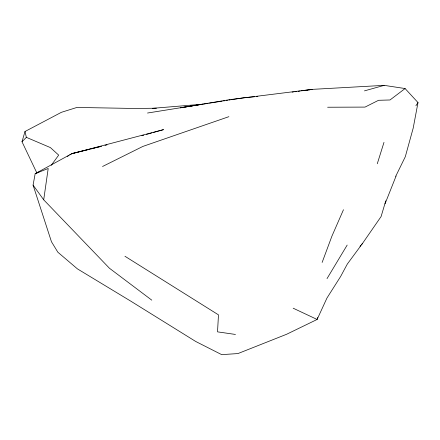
<?xml version="1.0" encoding="UTF-8"?>
<svg xmlns="http://www.w3.org/2000/svg" width="440" height="440" viewBox="0 0 440 440"><rect width="100%" height="100%" fill="white"/><g stroke="black" fill="none" stroke-linecap="round" stroke-linejoin="round"><path stroke-width="0.66" d="M151.795 300.163L109.45 268.246L43.703 199.815L48.202 168.476L35.173 173.673L33.077 185.097L51.464 241.747L57.855 252.219L77.429 268.879L130.817 301.175L195.756 341.5L221.689 354.64L237.947 353.568L286.627 334.263L317.119 319.462L326.953 298.056L340.571 276.579L347.347 264.011L362.395 243.601L381.084 216.573L385.786 200.799M184.575 107.421L180.494 107.778L230.054 99.594L312.12 89.375L384.153 85.36L405.091 88.545L418 102.57L413.199 128.095L405.312 156.69L395.714 176.303M317.642 317.482L317.119 319.462L293.178 308.204M36.911 173.058L22 141.735L25.003 131.505L61.408 112.31L76.912 107.448L134.437 108.466L156.459 108.218M377.278 163.763L383.988 142.362M322.135 262.433L331.898 236.198L343.47 209.726M385.028 203.83L396.066 176.072M327.014 278.625L347.171 245.08M415.877 105.793L418 102.57M51.227 165.314L58.696 155.122L50.408 147.593L26.362 137.346L25.003 131.505M359.992 246.301L360.795 245.399M361.592 244.503L362.395 243.601M22 141.735L26.362 137.346M405.091 88.545L390.011 99.974L378.565 100.293L365.024 107.096L327.618 107.234M67.386 156.437L68.53 155.727M69.674 155.018L71.968 153.593L101.695 146.207M102.547 166.49L142.901 146.41L228.894 116.677M38.951 172.051L35.173 173.673L71.968 153.593L89.809 149.198M141.889 135.713L143.858 135.157M146.482 134.42L151.729 132.946M153.043 132.578L163.543 129.63L73.293 153.318M364.452 90.877L384.153 85.36M91.13 148.869L95.095 147.879M96.415 147.548L100.38 146.559M105.001 145.387L106.981 144.892M306.075 90.425L307.417 90.195M308.759 89.958L312.12 89.375L301.461 90.849M180.494 107.778L202.802 104.187L152.356 108.345M147.505 113.031L202.802 104.187M203.472 104.082L208.148 103.351M209.484 103.142L222.184 101.145M223.52 100.936L224.857 100.727M226.198 100.518L227.535 100.309M228.872 100.095L230.208 99.886M231.545 99.677L244.244 97.686L254.436 96.767M292.138 92.136L293.469 91.949M294.8 91.767L296.802 91.493M298.133 91.306L300.13 91.031M256.476 96.586L257.835 96.465M235.472 334.455L217.525 331.854L218.477 314.859L124.949 256.262M33.077 185.097L43.703 199.815"/></g></svg>
